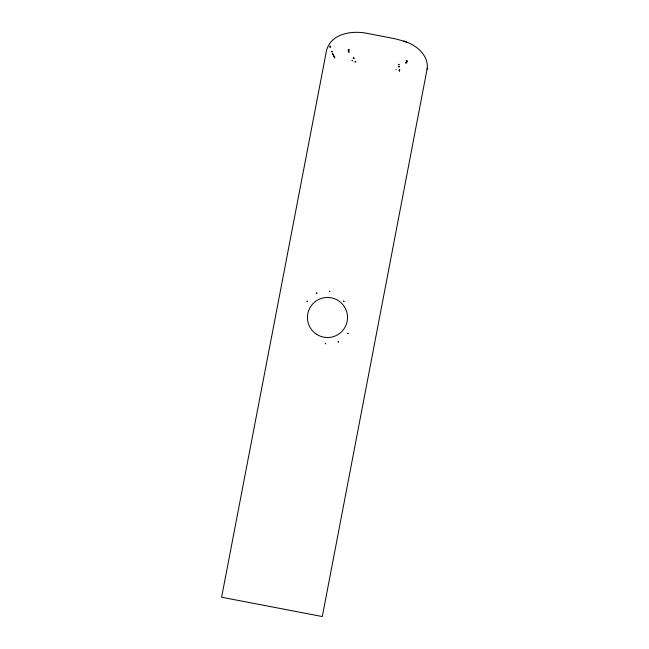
<?xml version="1.0" encoding="UTF-8"?>
<svg xmlns="http://www.w3.org/2000/svg" width="649" height="649" viewBox="0 0 649 649"><rect width="100%" height="100%" fill="white"/><g stroke="black" fill="none" stroke-linecap="round" stroke-linejoin="round"><path stroke-width="0.97" d="M348.756 50.014L348.253 49.77L348.513 51.985L349.43 51.961L348.521 51.831L348.253 49.77L349.47 49.957L348.773 49.908M406.753 61.144L407.304 61.103L406.25 63.067L405.406 62.693L406.29 62.921L407.304 61.103L406.112 60.828L406.777 61.038M353.494 57.875L353.161 58.588L353.794 57.761L354.273 58.288L353.535 58.102M355.441 61.777L354.833 61.996L355.92 61.704M334.519 57.574L334.852 57.956L332.337 53.137L334.608 57.558M395.833 69.54L396.182 69.597M403.84 41.155L395.071 38.745L368.892 33.716C353.51 30.138 331.144 32.637 326.496 50.679L221.609 597.226L322.302 616.55L427.253 68.275L427.253 69.11C428.835 55.116 416.074 44.7 403.84 41.155L407.491 42.518M399.776 69.63L399.2 69.711L399.776 69.63M325.295 343.337L325.603 343.783L325.295 343.337M329.724 291.223L329.684 291.652L329.724 291.223M330.187 46.12L330.025 47.353L330.187 46.12M316.826 292.926L316.663 293.502L316.826 292.926M338.316 341.488L338.153 342.064L338.316 341.488M352.091 60.479L352.602 60.763L352.091 60.479M399.443 66.693L398.567 66.782L399.443 66.693M307.082 301.168L307.31 301.671L307.082 301.168M348.034 333.602L347.677 333.318L348.034 333.602M399.606 71.017L399.151 70.603L399.606 71.017M338.51 337.448L338.51 337.448M332.069 51.855L331.899 51.352L332.069 51.855M399.111 64.811L398.308 64.308L399.111 64.811M343.621 301.136L343.994 301.542L343.621 301.136M316.412 334.194A20.038 20.038 0 0 0 347.491 318.74A20.038 20.038 0 0 0 318.57 299.546A20.038 20.038 0 0 0 316.412 334.194"/></g></svg>
